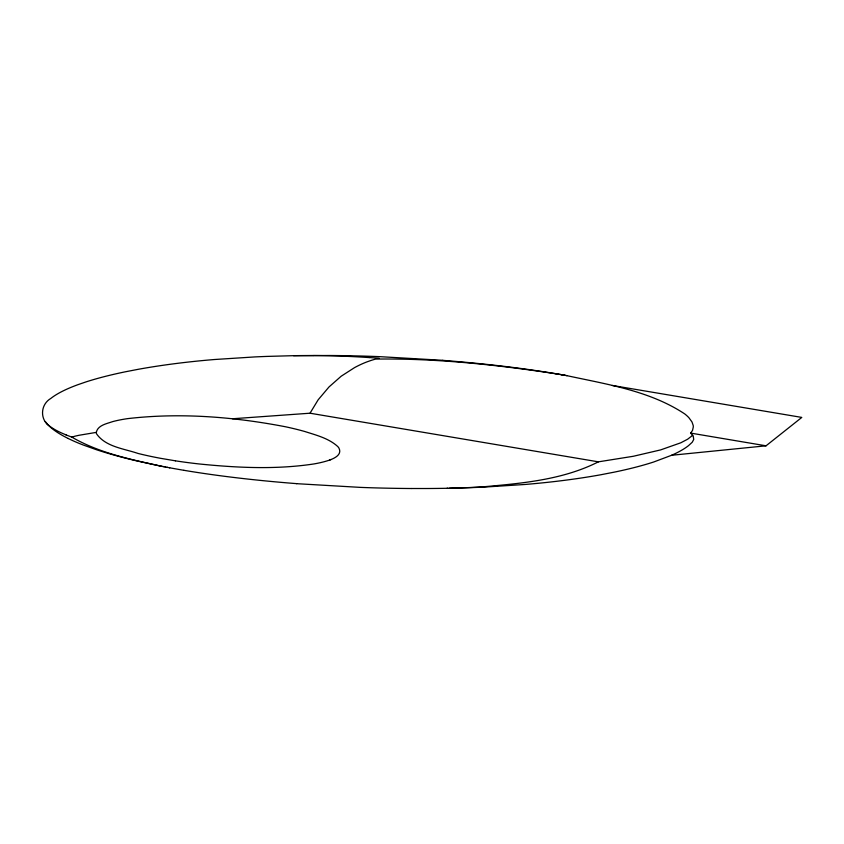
<?xml version="1.0" encoding="UTF-8"?>
<svg xmlns="http://www.w3.org/2000/svg" width="844" height="844" viewBox="0 0 844 844"><rect width="100%" height="100%" fill="white"/><g stroke="black" fill="none" stroke-linecap="round" stroke-linejoin="round"><path stroke-width="1.27" d="M175.447 460.835L160.56 458.313A304.03 63.733 -2.8 0 1 137.941 453.418C123.91 448.618 105.532 446.866 96.522 433.795A108.76 22.799 -2.8 0 1 96.3 432.381C97.746 425.239 106.755 423.699 112.59 421.641A49.49 10.371 -2.8 0 1 127.36 418.666C180.004 412.484 233.598 416.778 285.504 426.769A290.969 60.99 -2.8 0 1 304.937 431.548C316.278 435.188 328.654 438.258 337.684 446.476A143.237 30.025 -2.8 0 1 338.95 448.101C343.002 455.96 331.017 459.811 325.425 461.373A48.456 10.16 -2.8 0 1 313.915 463.947C275.84 469.718 237.016 467.798 198.846 463.926A256.639 53.794 -2.8 0 1 175.468 460.835M232.459 418.761L310.022 413.212L318.156 399.803L329.023 386.942L341.176 376.224L354.522 367.636A215.885 45.249 -2.8 0 1 360.135 364.787A140.22 29.392 -2.8 0 1 366.876 361.907L371.276 360.367A53.478 11.215 -2.8 0 1 375.675 359.09C436.654 358.183 498.108 364.924 558.464 374.166M447.046 488.275L472.482 487.579A269.341 56.464 -2.8 0 0 484.467 487.072L525.073 484.467A211.833 44.405 -2.8 0 0 541.099 483A205.113 43.002 -2.8 0 0 601.076 474.708L614.263 472.144A205.778 43.139 -2.8 0 0 653.667 462.006L671.624 455.264A212.772 44.605 -2.8 0 0 688.577 445.59L692.238 442.235L693.726 439.45L693.251 436.211L690.708 433.099L692.565 430.303L693.304 426.906A201.347 42.211 -2.8 0 0 693.188 425.429L691.974 421.937L688.957 417.78A316.658 66.381 -2.8 0 0 684.779 413.95C649.912 390.835 607.079 384.347 566.925 375.664M692.702 435.293L687.681 439.186L680.834 442.783L660.62 449.905L633.306 456.277L598.396 461.837L310.022 413.212M671.624 455.264L766.035 445.811L801.8 417.421L612.385 385.476M598.396 461.837C563.275 479.656 522.942 483.264 484.308 486.714A155.644 32.621 -2.8 0 1 462.248 487.853L449.388 488.233M329.782 459.959L331.027 459.495M65.959 434.892L71.803 437.097L75.074 436.169A45.956 9.632 -2.8 0 1 79.389 435.219L96.3 432.381M313.514 355.556L301.572 355.577A191.219 40.079 -2.8 0 0 293.554 355.683L266.947 356.411A269.341 56.464 -2.8 0 0 254.962 356.917L214.355 359.523A211.833 44.405 -2.8 0 0 198.329 360.989A205.113 43.002 -2.8 0 0 138.353 369.282L125.165 371.835A205.778 43.139 -2.8 0 0 85.761 381.984L77.711 384.758A212.15 44.468 -2.8 0 0 50.872 398.4C40.712 404.276 39.615 418.603 48.846 425.724A398.727 83.577 -2.8 0 0 68.248 438.49M447.763 488.265L445.875 488.307A320.456 67.172 -2.8 0 1 425.292 488.518L411.788 488.507M293.554 355.683L329.867 355.493A388.124 81.362 -2.8 0 1 379.125 356.622L442.826 360.314M369.672 357.571L379.262 358.267M296.603 483.675L360.282 487.378A386.383 80.992 -2.8 0 0 411.777 488.518M690.708 433.099L766.035 445.811M555.563 373.67L561.788 374.747M183.865 470.319L169.454 467.766M558.633 374.187L562.442 374.863M561.671 374.725L563.106 374.979M562.431 374.852L564.414 375.211M564.689 375.253L565.723 375.443M563.94 375.126L565.069 375.327M566.176 375.527L567.02 375.685M565.427 375.39L566.366 375.559M167.154 467.333L169.728 467.808M164.875 466.89L167.703 467.428M162.618 466.447L165.698 467.048M160.36 466.004L163.704 466.658M158.134 465.561L161.721 466.268M159.769 465.877C129.712 459.22 98.674 452.774 71.803 437.097M157.828 465.477L136.717 460.887A562.79 117.97 -2.8 0 1 96.522 449.746L83.577 445.136A476.691 99.919 -2.8 0 1 73.322 440.906L68.195 438.5M47.475 424.121L45.281 421.546M296.677 483.644A552.092 115.733 -2.8 0 1 183.918 470.308M442.752 360.346A552.092 115.733 -2.8 0 1 555.51 373.681M313.567 355.514A241.627 50.651 -2.8 0 1 369.598 357.603M66.054 434.871A252.018 52.824 -2.8 0 1 47.317 424.131"/></g></svg>
